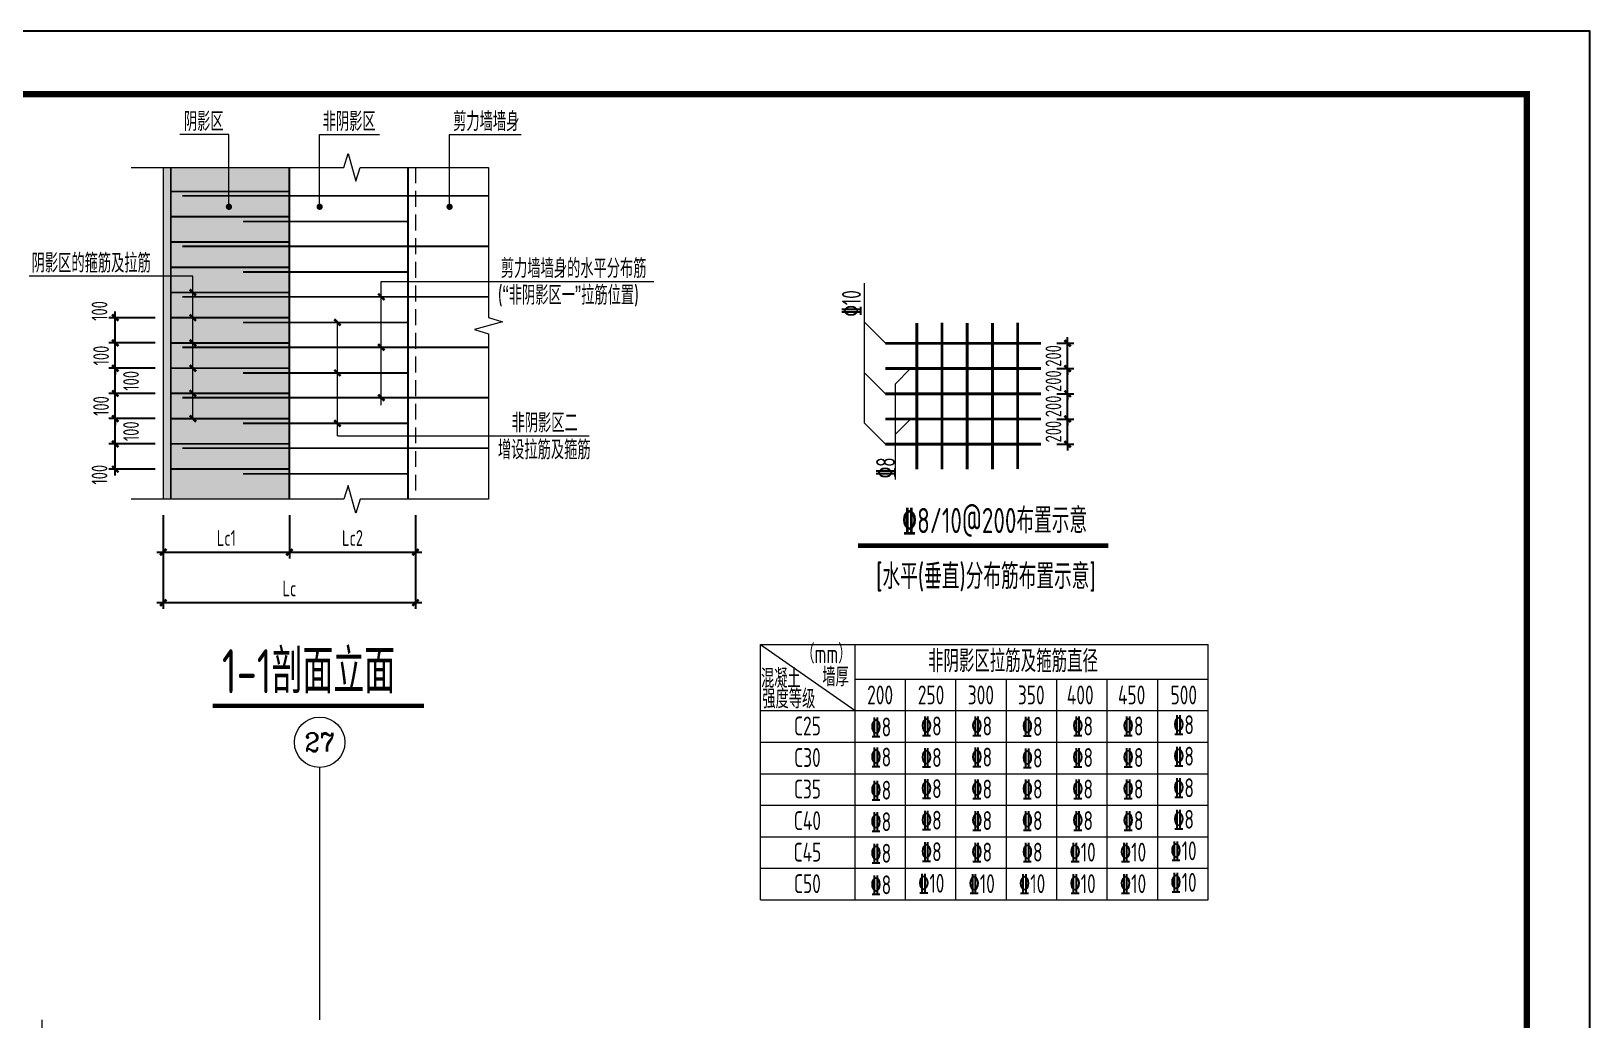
# Model space of a CAD drawing. Extents: x -129922 to 1190196, y -520662 to 139923.
# Drawn here: x 333122 to 357836, y -266713 to -251040 of the extents above; entities that cross this region are included whole.
import ezdxf
from ezdxf.enums import TextEntityAlignment as Align

# ---------------------------------------------------------------- set-up
doc = ezdxf.new("R2010")
doc.units = 0
doc.header["$LTSCALE"] = 1000
doc.header["$MEASUREMENT"] = 0
doc.linetypes.add('DOTE', pattern=[2.42, 2, -0.2, 0.02, -0.2])
doc.linetypes.add('HIDDEN', pattern=[0.375, 0.25, -0.125])
for name, color, linetype, lineweight in [('A-标注-轴号', 3, 'Continuous', 15), ('A-标注-轴号文字', 7, 'Continuous', 15), ('A-轴线-隔墙', 41, 'DOTE', 9), ('S-基础-DIM', 3, 'Continuous', 20), ('S-墙柱-DIM', 3, 'Continuous', 20), ('S-墙柱-REIN', 1, 'Continuous', 20), ('S-大样-HATCH', 251, 'Continuous', 9), ('S-大样-实线', 2, 'Continuous', 20), ('S-板-文字', 7, 'Continuous', 20), ('S-通用-TAB', 7, 'Continuous', 20), ('S-通用-TEXT', 7, 'Continuous', 20), ('S-通用-THIN', 7, 'Continuous', 20)]:
    doc.layers.add(name, color=color, linetype=linetype, lineweight=lineweight)
doc.layers.add('Y-云图图框', color=7, linetype='Continuous')
doc.styles.add('_TCH_AXIS', font='COMPLEX.shx', dxfattribs={"bigfont": 'hztxt.shx'})
doc.styles.add('_YT_Name', font='', dxfattribs={"width": 0.8})
doc.styles.add('_YT_Sign_Text', font='ros.shx', dxfattribs={"width": 0.8, "bigfont": 'hztxt.shx'})
doc.styles.add('COMPLEX', font='COMPLEX')
doc.styles.get("Standard").update_dxf_attribs({"font": 'gbenor.shx', "bigfont": 'gbcbig.shx'})
doc.styles.add('TSSD', font='Tssdeng.shx', dxfattribs={"width": 0.7, "bigfont": 'hztxt.shx'})
doc.styles.add('TSSD_Dimension', font='tssdeng.shx', dxfattribs={"width": 0.7, "bigfont": 'HZTXT.SHX'})
doc.styles.add('TSSD_Rein', font='tssdeng.shx', dxfattribs={"width": 0.7, "bigfont": 'hztxt.shx'})
doc.styles.get('_YT_Name').set_extended_font_data('SimHei')
doc.dimstyles.new('TSSD_20_100', dxfattribs={"dimtxt": 250, "dimasz": 100, "dimexe": 100, "dimexo": 250, "dimgap": 100, "dimtad": 1, "dimdec": 0, "dimlfac": 0.2, "dimzin": 0, "dimdsep": 46, "dimtxsty": 'TSSD_Dimension', "dimblk": 'ARCHTICK', "dimcen": 0, "dimdle": 100, "dimclrt": 7, "dimadec": 0, "dimazin": 0, "dimtfac": 1, "dimtdec": 0, "dimtix": 1, "dimtmove": 2, "dimatfit": 3, "dimfxl": 0, "dimtolj": 1, "dimtzin": 0, "dimarcsym": 0})

# ---------------------------------------------------------------- blocks, each defined once
blk = doc.blocks.new('_ArchTick')
at = {"color": 0, "linetype": 'ByBlock', "const_width": 0.4}
blk.add_lwpolyline([(-0.5, -0.5), (0.5, 0.5)], dxfattribs=at)
blk = doc.blocks.new('*D247')
at = {"layer": 'Defpoints', "color": 0, "transparency": 16777216}
for p in [(335216, -258460), (337216, -258460), (337216, -259299)]:
    blk.add_point(p, dxfattribs=at)
at = {"layer": 'S-墙柱-DIM', "color": 0, "lineweight": -2, "transparency": 16777216}
for p, q in [((335216, -258710), (335216, -259399)), ((337216, -258710), (337216, -259399)), ((335116, -259299), (337316, -259299))]:
    blk.add_line(p, q, dxfattribs=at)
at = {"layer": 'S-墙柱-DIM', "color": 0, "lineweight": -2, "transparency": 16777216, "xscale": 100, "yscale": 100, "zscale": 100, "rotation": 180}
blk.add_blockref('_ArchTick', (335216, -259299), dxfattribs=at)
at = {"layer": 'S-墙柱-DIM', "color": 0, "lineweight": -2, "transparency": 16777216, "xscale": 100, "yscale": 100, "zscale": 100}
blk.add_blockref('_ArchTick', (337216, -259299), dxfattribs=at)
at = {"layer": 'S-墙柱-DIM', "color": 7, "transparency": 16777216, "insert": (336216, -259074), "char_height": 250, "attachment_point": 5, "style": 'TSSD_Dimension'}
blk.add_mtext('\\A1;Lc1', dxfattribs=at)
blk = doc.blocks.new('*D248')
at = {"layer": 'Defpoints', "color": 0, "transparency": 16777216}
for p in [(337216, -258460), (339216, -258460), (339216, -259299)]:
    blk.add_point(p, dxfattribs=at)
at = {"layer": 'S-墙柱-DIM', "color": 0, "lineweight": -2, "transparency": 16777216}
for p, q in [((337216, -258710), (337216, -259399)), ((339216, -258710), (339216, -259399)), ((337116, -259299), (339316, -259299))]:
    blk.add_line(p, q, dxfattribs=at)
at = {"layer": 'S-墙柱-DIM', "color": 0, "lineweight": -2, "transparency": 16777216, "xscale": 100, "yscale": 100, "zscale": 100, "rotation": 180}
blk.add_blockref('_ArchTick', (337216, -259299), dxfattribs=at)
at = {"layer": 'S-墙柱-DIM', "color": 0, "lineweight": -2, "transparency": 16777216, "xscale": 100, "yscale": 100, "zscale": 100}
blk.add_blockref('_ArchTick', (339216, -259299), dxfattribs=at)
at = {"layer": 'S-墙柱-DIM', "color": 7, "transparency": 16777216, "insert": (338216, -259074), "char_height": 250, "attachment_point": 5, "style": 'TSSD_Dimension'}
blk.add_mtext('\\A1;Lc2', dxfattribs=at)
blk = doc.blocks.new('*D249')
at = {"layer": 'Defpoints', "color": 0, "transparency": 16777216}
for p in [(335216, -258460), (339216, -258460), (339216, -260099)]:
    blk.add_point(p, dxfattribs=at)
at = {"layer": 'S-墙柱-DIM', "color": 0, "lineweight": -2, "transparency": 16777216}
for p, q in [((335216, -258710), (335216, -260199)), ((339216, -258710), (339216, -260199)), ((335116, -260099), (339316, -260099))]:
    blk.add_line(p, q, dxfattribs=at)
at = {"layer": 'S-墙柱-DIM', "color": 0, "lineweight": -2, "transparency": 16777216, "xscale": 100, "yscale": 100, "zscale": 100, "rotation": 180}
blk.add_blockref('_ArchTick', (335216, -260099), dxfattribs=at)
at = {"layer": 'S-墙柱-DIM', "color": 0, "lineweight": -2, "transparency": 16777216, "xscale": 100, "yscale": 100, "zscale": 100}
blk.add_blockref('_ArchTick', (339216, -260099), dxfattribs=at)
at = {"layer": 'S-墙柱-DIM', "color": 7, "transparency": 16777216, "insert": (337216, -259874), "char_height": 250, "attachment_point": 5, "style": 'TSSD_Dimension'}
blk.add_mtext('\\A1;Lc', dxfattribs=at)
blk = doc.blocks.new('*D250')
at = {"layer": 'Defpoints', "color": 0, "transparency": 16777216}
for p in [(334455, -257582), (335336, -257582), (335336, -257982)]:
    blk.add_point(p, dxfattribs=at)
at = {"layer": 'S-墙柱-DIM', "color": 0, "lineweight": -2, "transparency": 16777216}
for p, q in [((334455, -258082), (334455, -257482)), ((335086, -257582), (334355, -257582)), ((335086, -257982), (334355, -257982))]:
    blk.add_line(p, q, dxfattribs=at)
at = {"layer": 'S-墙柱-DIM', "color": 0, "lineweight": -2, "transparency": 16777216, "xscale": 100, "yscale": 100, "zscale": 100}
for p, rotation in [((334455, -257582), 90), ((334455, -257982), 270)]:
    blk.add_blockref('_ArchTick', p, dxfattribs=dict(at, rotation=rotation))
at = {"layer": 'S-墙柱-DIM', "color": 7, "transparency": 16777216, "insert": (334205, -258071), "char_height": 250, "attachment_point": 5, "rotation": 90, "style": 'TSSD_Dimension'}
blk.add_mtext('\\A1;100', dxfattribs=at)
blk = doc.blocks.new('*D251')
at = {"layer": 'Defpoints', "color": 0, "transparency": 16777216}
for p in [(334455, -257182), (335336, -257182), (335336, -257582)]:
    blk.add_point(p, dxfattribs=at)
at = {"layer": 'S-墙柱-DIM', "color": 0, "lineweight": -2, "transparency": 16777216}
for p, q in [((335086, -257182), (334355, -257182)), ((334455, -257682), (334455, -257082)), ((335086, -257582), (334355, -257582))]:
    blk.add_line(p, q, dxfattribs=at)
at = {"layer": 'S-墙柱-DIM', "color": 0, "lineweight": -2, "transparency": 16777216, "xscale": 100, "yscale": 100, "zscale": 100}
for p, rotation in [((334455, -257182), 90), ((334455, -257582), 270)]:
    blk.add_blockref('_ArchTick', p, dxfattribs=dict(at, rotation=rotation))
at = {"layer": 'S-墙柱-DIM', "color": 7, "transparency": 16777216, "insert": (334705, -257382), "char_height": 250, "attachment_point": 5, "rotation": 90, "style": 'TSSD_Dimension'}
blk.add_mtext('\\A1;100', dxfattribs=at)
blk = doc.blocks.new('*D252')
at = {"layer": 'Defpoints', "color": 0, "transparency": 16777216}
for p in [(334455, -256782), (335336, -256782), (335336, -257182)]:
    blk.add_point(p, dxfattribs=at)
at = {"layer": 'S-墙柱-DIM', "color": 0, "lineweight": -2, "transparency": 16777216}
for p, q in [((335086, -256782), (334355, -256782)), ((334455, -256782), (334455, -256682)), ((334455, -257182), (334455, -256782)), ((335086, -257182), (334355, -257182)), ((334455, -257182), (334455, -257282))]:
    blk.add_line(p, q, dxfattribs=at)
at = {"layer": 'S-墙柱-DIM', "color": 0, "lineweight": -2, "transparency": 16777216, "xscale": 100, "yscale": 100, "zscale": 100}
for p, rotation in [((334455, -256782), 270), ((334455, -257182), 90)]:
    blk.add_blockref('_ArchTick', p, dxfattribs=dict(at, rotation=rotation))
at = {"layer": 'S-墙柱-DIM', "color": 7, "transparency": 16777216, "insert": (334230, -256982), "char_height": 250, "attachment_point": 5, "rotation": 90, "style": 'TSSD_Dimension'}
blk.add_mtext('\\A1;100', dxfattribs=at)
blk = doc.blocks.new('*D253')
at = {"layer": 'Defpoints', "color": 0, "transparency": 16777216}
for p in [(334455, -256382), (335336, -256382), (335336, -256782)]:
    blk.add_point(p, dxfattribs=at)
at = {"layer": 'S-墙柱-DIM', "color": 0, "lineweight": -2, "transparency": 16777216}
for p, q in [((334455, -256882), (334455, -256282)), ((335086, -256382), (334355, -256382)), ((335086, -256782), (334355, -256782))]:
    blk.add_line(p, q, dxfattribs=at)
at = {"layer": 'S-墙柱-DIM', "color": 0, "lineweight": -2, "transparency": 16777216, "xscale": 100, "yscale": 100, "zscale": 100}
for p, rotation in [((334455, -256382), 90), ((334455, -256782), 270)]:
    blk.add_blockref('_ArchTick', p, dxfattribs=dict(at, rotation=rotation))
at = {"layer": 'S-墙柱-DIM', "color": 7, "transparency": 16777216, "insert": (334705, -256582), "char_height": 250, "attachment_point": 5, "rotation": 90, "style": 'TSSD_Dimension'}
blk.add_mtext('\\A1;100', dxfattribs=at)
blk = doc.blocks.new('*D254')
at = {"layer": 'Defpoints', "color": 0, "transparency": 16777216}
for p in [(334455, -255982), (335336, -255982), (335336, -256382)]:
    blk.add_point(p, dxfattribs=at)
at = {"layer": 'S-墙柱-DIM', "color": 0, "lineweight": -2, "transparency": 16777216}
for p, q in [((335086, -255982), (334355, -255982)), ((334455, -255982), (334455, -255882)), ((334455, -256382), (334455, -255982)), ((335086, -256382), (334355, -256382)), ((334455, -256382), (334455, -256482))]:
    blk.add_line(p, q, dxfattribs=at)
at = {"layer": 'S-墙柱-DIM', "color": 0, "lineweight": -2, "transparency": 16777216, "xscale": 100, "yscale": 100, "zscale": 100}
for p, rotation in [((334455, -255982), 270), ((334455, -256382), 90)]:
    blk.add_blockref('_ArchTick', p, dxfattribs=dict(at, rotation=rotation))
at = {"layer": 'S-墙柱-DIM', "color": 7, "transparency": 16777216, "insert": (334230, -256182), "char_height": 250, "attachment_point": 5, "rotation": 90, "style": 'TSSD_Dimension'}
blk.add_mtext('\\A1;100', dxfattribs=at)
blk = doc.blocks.new('*D255')
at = {"layer": 'Defpoints', "color": 0, "transparency": 16777216}
for p in [(334455, -255582), (335336, -255582), (335336, -255982)]:
    blk.add_point(p, dxfattribs=at)
at = {"layer": 'S-墙柱-DIM', "color": 0, "lineweight": -2, "transparency": 16777216}
for p, q in [((334455, -256082), (334455, -255482)), ((335086, -255582), (334355, -255582)), ((335086, -255982), (334355, -255982))]:
    blk.add_line(p, q, dxfattribs=at)
at = {"layer": 'S-墙柱-DIM', "color": 0, "lineweight": -2, "transparency": 16777216, "xscale": 100, "yscale": 100, "zscale": 100}
for p, rotation in [((334455, -255582), 90), ((334455, -255982), 270)]:
    blk.add_blockref('_ArchTick', p, dxfattribs=dict(at, rotation=rotation))
at = {"layer": 'S-墙柱-DIM', "color": 7, "transparency": 16777216, "insert": (334205, -255475), "char_height": 250, "attachment_point": 5, "rotation": 90, "style": 'TSSD_Dimension'}
blk.add_mtext('\\A1;100', dxfattribs=at)
blk = doc.blocks.new('*D256')
at = {"layer": 'Defpoints', "color": 0, "transparency": 16777216}
for p in [(349134, -257188), (349556, -257188), (349134, -257588)]:
    blk.add_point(p, dxfattribs=at)
at = {"layer": 'S-基础-DIM', "color": 0, "lineweight": -2, "transparency": 16777216}
for p, q in [((349384, -257188), (349656, -257188)), ((349556, -257188), (349556, -257088)), ((349556, -257588), (349556, -257188)), ((349384, -257588), (349656, -257588)), ((349556, -257588), (349556, -257688))]:
    blk.add_line(p, q, dxfattribs=at)
at = {"layer": 'S-基础-DIM', "color": 0, "lineweight": -2, "transparency": 16777216, "xscale": 100, "yscale": 100, "zscale": 100}
for p, rotation in [((349556, -257188), 270), ((349556, -257588), 90)]:
    blk.add_blockref('_ArchTick', p, dxfattribs=dict(at, rotation=rotation))
at = {"layer": 'S-基础-DIM', "color": 7, "transparency": 16777216, "insert": (349331, -257388), "char_height": 250, "attachment_point": 5, "rotation": 90, "style": 'TSSD_Dimension'}
blk.add_mtext('\\A1;200', dxfattribs=at)
blk = doc.blocks.new('*D257')
at = {"layer": 'Defpoints', "color": 0, "transparency": 16777216}
for p in [(349134, -256788), (349556, -256788), (349134, -257188)]:
    blk.add_point(p, dxfattribs=at)
at = {"layer": 'S-基础-DIM', "color": 0, "lineweight": -2, "transparency": 16777216}
for p, q in [((349556, -256788), (349556, -256688)), ((349384, -256788), (349656, -256788)), ((349556, -257188), (349556, -256788)), ((349384, -257188), (349656, -257188)), ((349556, -257188), (349556, -257288))]:
    blk.add_line(p, q, dxfattribs=at)
at = {"layer": 'S-基础-DIM', "color": 0, "lineweight": -2, "transparency": 16777216, "xscale": 100, "yscale": 100, "zscale": 100}
for p, rotation in [((349556, -256788), 270), ((349556, -257188), 90)]:
    blk.add_blockref('_ArchTick', p, dxfattribs=dict(at, rotation=rotation))
at = {"layer": 'S-基础-DIM', "color": 7, "transparency": 16777216, "insert": (349331, -256988), "char_height": 250, "attachment_point": 5, "rotation": 90, "style": 'TSSD_Dimension'}
blk.add_mtext('\\A1;200', dxfattribs=at)
blk = doc.blocks.new('*D258')
at = {"layer": 'Defpoints', "color": 0, "transparency": 16777216}
for p in [(349134, -256388), (349556, -256388), (349134, -256788)]:
    blk.add_point(p, dxfattribs=at)
at = {"layer": 'S-基础-DIM', "color": 0, "lineweight": -2, "transparency": 16777216}
for p, q in [((349556, -256388), (349556, -256288)), ((349384, -256388), (349656, -256388)), ((349556, -256788), (349556, -256388)), ((349384, -256788), (349656, -256788)), ((349556, -256788), (349556, -256888))]:
    blk.add_line(p, q, dxfattribs=at)
at = {"layer": 'S-基础-DIM', "color": 0, "lineweight": -2, "transparency": 16777216, "xscale": 100, "yscale": 100, "zscale": 100}
for p, rotation in [((349556, -256388), 270), ((349556, -256788), 90)]:
    blk.add_blockref('_ArchTick', p, dxfattribs=dict(at, rotation=rotation))
at = {"layer": 'S-基础-DIM', "color": 7, "transparency": 16777216, "insert": (349331, -256588), "char_height": 250, "attachment_point": 5, "rotation": 90, "style": 'TSSD_Dimension'}
blk.add_mtext('\\A1;200', dxfattribs=at)
blk = doc.blocks.new('*D259')
at = {"layer": 'Defpoints', "color": 0, "transparency": 16777216}
for p in [(349134, -255988), (349556, -255988), (349134, -256388)]:
    blk.add_point(p, dxfattribs=at)
at = {"layer": 'S-基础-DIM', "color": 0, "lineweight": -2, "transparency": 16777216}
for p, q in [((349384, -255988), (349656, -255988)), ((349556, -255988), (349556, -255888)), ((349556, -256388), (349556, -255988)), ((349384, -256388), (349656, -256388)), ((349556, -256388), (349556, -256488))]:
    blk.add_line(p, q, dxfattribs=at)
at = {"layer": 'S-基础-DIM', "color": 0, "lineweight": -2, "transparency": 16777216, "xscale": 100, "yscale": 100, "zscale": 100}
for p, rotation in [((349556, -255988), 270), ((349556, -256388), 90)]:
    blk.add_blockref('_ArchTick', p, dxfattribs=dict(at, rotation=rotation))
at = {"layer": 'S-基础-DIM', "color": 7, "transparency": 16777216, "insert": (349331, -256188), "char_height": 250, "attachment_point": 5, "rotation": 90, "style": 'TSSD_Dimension'}
blk.add_mtext('\\A1;200', dxfattribs=at)
blk = doc.blocks.new('ECMCTK_A1_横_单行图名--0')
at = {"color": 4}
blk.add_lwpolyline([(0, 0), (841, 0), (841, 594), (0, 594)], close=True, dxfattribs=at)
at = {"const_width": 1}
blk.add_lwpolyline([(25, 10), (831, 10), (831, 584), (25, 584)], close=True, dxfattribs=at)
at = {"color": 80, "flags": 3}
for tag, height, p in [('YTHQINS', 3, (34.31, 585.5)), ('ECMCKEY', 3, (292.07, 288.23)), ('YTTQINS', 5.62, (848.03, 12.81)), ('YTBARCODE_T1', 3, (749.78, 5.95)), ('YTFRAME', 3, (652.76, 5.84))]:
    blk.add_attdef(tag, text='', height=height, dxfattribs=at).set_placement(p, align=Align.MIDDLE_CENTER)
for tag, height, style, width, p in [('证书编号', 4, '_YT_Sign_Text', 0.8, (708.87, 43.81)), ('审查批准号', 4, '_YT_Sign_Text', 0.8, (761.06, 43.81)), ('工程号', 4, '_YT_Sign_Text', 0.5, (804.08, 44.12)), ('设计单位', 6, '_YT_Name', 0.8, (623.75, 38.6)), ('建设单位', 4, '_YT_Sign_Text', 0.8, (734.96, 36.11)), ('阶段', 4, '_YT_Sign_Text', 0.8, (804.08, 35.81)), ('项目号', 4, '_YT_Sign_Text', 0.5, (822.08, 33.72)), ('项目名称', 4, '_YT_Sign_Text', 0.8, (734.96, 28.11)), ('专业', 4, '_YT_Sign_Text', 0.8, (804.08, 27.31)), ('图纸编号', 4, '_YT_Sign_Text', 0.5, (803.93, 19.36)), ('图纸名称', 4.5, '_YT_Name', 0.8, (735.39, 15.06)), ('版本号', 4, '_YT_Sign_Text', 0.8, (822.08, 13)), ('出图比例', 4.2, '_YT_Sign_Text', 0.8, (681.82, 11.78)), ('日期', 4, '_YT_Sign_Text', 0.5, (803.88, 12.13))]:
    blk.add_attdef(tag, text='', height=height, dxfattribs=dict(style=style, width=width)).set_placement(p, align=Align.CENTER)
at = {"style": '_YT_Sign_Text', "width": 0.8, "flags": 3}
for tag, p, height in [('[审定人]', (590.95, 27.81), 4.1), ('{审定人}', (605.87, 26.45), 6.24), ('[校对人]', (642.23, 27.82), 4.1), ('{校对人}', (658.35, 26.53), 6.24), ('{审核人}', (606.98, 18.44), 6.24), ('[设计人]', (642.47, 20.21), 4.1), ('{设计人}', (658.48, 18.54), 6.24), ('[审核人]', (591.01, 19.76), 4.1), ('{项目负责人}', (608.28, 10.72), 6.24), ('[项目负责人]', (590.78, 12.01), 4.1), ('[专业负责人]', (642.74, 11.77), 4.1), ('{专业负责人}', (658.58, 10.36), 6.24)]:
    blk.add_attdef(tag, p, '', height=height, dxfattribs=at)
at = {"color": 80, "flags": 3}
for tag, p in [('YTQRCODE', (551.04, 11.91)), ('YTBZSIT', (25, 10)), ('EXT_TK_LEFT', (25, 10))]:
    blk.add_attdef(tag, p, '', height=3, dxfattribs=at)
blk = doc.blocks.new('_AXISO')
blk.add_circle((0, 0), 0.5)
at = {"layer": 'S-板-文字', "style": 'COMPLEX', "width": 1.041667}
blk.add_attdef('A', text='', height=0.56, dxfattribs=at).set_placement((-0.25, -0.28), (0.25, -0.28), align=Align.FIT)
blk = doc.blocks.new('ZHOUWANG3')
at = {"layer": 'A-标注-轴号'}
blk.add_line((135852, 248942), (135852, 252942), dxfattribs=at)
at = {"layer": 'A-轴线-隔墙', "ltscale": 0.5}
blk.add_line((131452, 236186), (131452, 248942), dxfattribs=at)
at = {"layer": 'A-标注-轴号'}
ref = blk.add_blockref('_AXISO', (135852, 253342), dxfattribs=dict(at, xscale=800, yscale=800, zscale=800))
ref.add_attrib('A', '27', dxfattribs={"layer": 'A-标注-轴号文字', "height": 294.3, "style": '_TCH_AXIS'}).set_placement((135614, 253195), (136090, 253195), align=Align.FIT)

msp = doc.modelspace()

# ---------------------------------------------------------------- hatches: boundary and pattern name
at = {"layer": 'S-大样-HATCH'}
h = msp.add_hatch(dxfattribs=at)
h.set_pattern_fill('DOTS', color=256, scale=30, style=0)
h.set_pattern_definition([(0, (243700.84, -261033.72), (23.8125, 47.625), [0, -47.625])])
h.paths.add_polyline_path([(335215.8, -253198.3), (337215.8, -253198.3), (337215.8, -258459.7), (335215.8, -258459.7)])

# ---------------------------------------------------------------- linework, layer by layer
at = {"layer": 'S-墙柱-REIN'}
for points, const_width in [([(335335.8, -253198.3), (335335.8, -258459.7)], 30), ([(337215.8, -253198.3), (337215.8, -258459.7)], 30), ([(339095.8, -253198.3), (339095.8, -258459.7)], 30), ([(335335.8, -253581.8), (337215.8, -253581.8)], 30), ([(335520.3, -253650.6), (340373.5, -253650.6)], 30), ([(335335.8, -253981.8), (337215.8, -253981.8)], 30), ([(336482.1, -254057.7), (339095.8, -254057.7)], 30), ([(335335.8, -254381.8), (337215.8, -254381.8)], 30), ([(335520.3, -254450.6), (340373.5, -254450.6)], 30), ([(335335.8, -254781.8), (337215.8, -254781.8)], 30), ([(336482.1, -254857.7), (339095.8, -254857.7)], 30), ([(335335.8, -255181.8), (337215.8, -255181.8)], 30), ([(335520.3, -255250.6), (340373.5, -255250.6)], 30), ([(335335.8, -255581.8), (337215.8, -255581.8)], 30), ([(336482.1, -255657.7), (339095.8, -255657.7)], 30), ([(347164, -257984.8), (347164, -255664.1)], 45), ([(347564, -257983.3), (347564, -255662.6)], 45), ([(347964, -257984.8), (347964, -255664.1)], 45), ([(348364, -257984.8), (348364, -255664.1)], 45), ([(348764, -257978.8), (348764, -255658.1)], 45), ([(335335.8, -255981.8), (337215.8, -255981.8)], 30), ([(335520.3, -256050.6), (340373.5, -256050.6)], 30), ([(346666.3, -255988), (349133.6, -255988)], 45), ([(335335.8, -256381.8), (337215.8, -256381.8)], 30), ([(336482.1, -256457.7), (339095.8, -256457.7)], 30), ([(346666.3, -256388), (349133.6, -256388)], 45), ([(335335.8, -256781.8), (337215.8, -256781.8)], 30), ([(346666.3, -256788), (349133.6, -256788)], 45), ([(335520.3, -256850.6), (340373.5, -256850.6)], 30), ([(335335.8, -257181.8), (337215.8, -257181.8)], 30), ([(336482.1, -257257.7), (339095.8, -257257.7)], 30), ([(346666.3, -257188), (349133.6, -257188)], 45), ([(335335.8, -257581.8), (337215.8, -257581.8)], 30), ([(335520.3, -257650.6), (340373.5, -257650.6)], 30), ([(346666.3, -257588), (349133.6, -257588)], 45), ([(335335.8, -257981.8), (337215.8, -257981.8)], 30), ([(336482.1, -258057.7), (339095.8, -258057.7)], 30)]:
    msp.add_lwpolyline(points, dxfattribs=dict(at, const_width=const_width))
at = {"layer": 'S-大样-实线'}
msp.add_line((335215.8, -253198.3), (335215.8, -258459.7), dxfattribs=at)
at = {"layer": 'S-大样-实线', "linetype": 'HIDDEN'}
msp.add_line((339215.8, -253198.3), (339215.8, -258459.7), dxfattribs=at)
at = {"layer": 'S-通用-TAB'}
for p, q in [((344685.2, -260760.8), (346185.2, -261810.8)), ((344685.2, -260760.8), (351785.2, -260760.8)), ((344685.2, -264810.8), (344685.2, -260760.8)), ((346185.2, -264810.8), (346185.2, -260760.8)), ((351785.2, -264810.8), (351785.2, -260760.8)), ((346185.2, -261310.8), (351785.2, -261310.8)), ((346985.2, -264810.8), (346985.2, -261310.8)), ((347785.2, -264810.8), (347785.2, -261310.8)), ((348585.2, -264810.8), (348585.2, -261310.8)), ((349385.2, -264810.8), (349385.2, -261310.8)), ((350185.2, -264810.8), (350185.2, -261310.8)), ((350985.2, -264810.8), (350985.2, -261310.8)), ((344685.2, -261810.8), (351785.2, -261810.8)), ((344685.2, -261810.8), (351785.2, -261810.8)), ((344685.2, -262310.8), (351785.2, -262310.8)), ((344685.2, -262810.8), (351785.2, -262810.8)), ((344685.2, -263310.8), (351785.2, -263310.8)), ((344685.2, -263810.8), (351785.2, -263810.8)), ((344685.2, -264310.8), (351785.2, -264310.8)), ((344685.2, -264810.8), (351785.2, -264810.8))]:
    msp.add_line(p, q, dxfattribs=at)
at = {"layer": 'S-通用-TEXT'}
for p, q in [((335685.8, -254924.5), (333087.1, -254924.5)), ((335685.8, -257181.8), (335685.8, -254924.5)), ((338673.1, -256968.9), (338673.1, -255009.4)), ((338673.1, -255009.4), (342996.3, -255009.4)), ((339713.7, -255009.4), (341844, -255009.4)), ((346333, -257254.8), (346333, -255036.6)), ((337977, -257455), (337977, -255657.8)), ((346666.3, -255988), (346333, -255654.8)), ((346666.3, -256788), (346333, -256454.8)), ((347066.3, -256388), (346826.2, -256628.2)), ((346826.2, -258147.5), (346826.2, -256628.2)), ((346666.3, -257588), (346333, -257254.8)), ((347066.3, -257188), (346826.2, -257428.2)), ((337977, -257455), (341967.2, -257455))]:
    msp.add_line(p, q, dxfattribs=at)
for points in [[(336257.7, -253823.7), (336257.7, -252680.3), (335476.4, -252680.3)], [(337696, -253823.7), (337696, -252680.3), (338642.6, -252680.3)], [(339756.4, -253823.7), (339756.4, -252680.3), (340889.7, -252680.3)]]:
    msp.add_lwpolyline(points, dxfattribs=at)
at = {"layer": 'S-通用-TEXT', "const_width": 50}
for points in [[(336232.7, -253823.7, 1), (336282.7, -253823.7, 1)], [(337721, -253823.7, -1), (337671, -253823.7, -1)], [(339781.4, -253823.7, -1), (339731.4, -253823.7, -1)]]:
    msp.add_lwpolyline(points, format="xyb", close=True, dxfattribs=at)
at = {"layer": 'S-通用-TEXT'}
for points, const_width in [([(335735.8, -255231.8), (335635.8, -255131.8)], 40), ([(338723.1, -255300.6), (338623.1, -255200.6)], 40), ([(335735.8, -255631.8), (335635.8, -255531.8)], 40), ([(338027, -255707.7), (337927, -255607.7)], 40), ([(335735.8, -256031.8), (335635.8, -255931.8)], 40), ([(338723.1, -256100.6), (338623.1, -256000.6)], 40), ([(335735.8, -256431.8), (335635.8, -256331.8)], 40), ([(338027, -256507.5), (337927, -256407.5)], 40), ([(335735.8, -256831.8), (335635.8, -256731.8)], 40), ([(338723.1, -256900.6), (338623.1, -256800.6)], 40), ([(335735.8, -257231.8), (335635.8, -257131.8)], 40), ([(338027, -257307.5), (337927, -257207.5)], 40), ([(346232.3, -259196.3), (350200.4, -259196.3)], 70), ([(335999.3, -261736.6), (339349.8, -261736.6)], 70)]:
    msp.add_lwpolyline(points, dxfattribs=dict(at, const_width=const_width))
at = {"layer": 'S-通用-THIN'}
msp.add_lwpolyline([(334708.7, -253198.3), (338078, -253198.3), (338148, -252978.3), (338268, -253418.3), (338338, -253198.3), (340373.5, -253198.3), (340373.5, -255578.4), (340593.5, -255648.4), (340153.5, -255768.4), (340373.5, -255838.4), (340373.5, -258459.7), (338338, -258459.7), (338268, -258679.7), (338148, -258239.7), (338078, -258459.7), (334708.7, -258459.7)], dxfattribs=at)

# ---------------------------------------------------------------- block references
msp.add_blockref('ZHOUWANG3', (201844.5, -515654.6))
at = {"layer": 'Y-云图图框', "xscale": 100, "yscale": 100, "zscale": 100}
msp.add_blockref('ECMCTK_A1_横_单行图名--0', (273736.3, -310439.8), dxfattribs=at)

# ---------------------------------------------------------------- texts
at = {"layer": 'S-通用-TEXT', "style": 'TSSD', "width": 0.7}
for s, p in [('阴影区', (336172.2, -252622.7)), ('非阴影区', (338583.5, -252622.7)), ('剪力墙墙身', (340862.6, -252622.7)), ('阴影区的箍筋及拉筋', (335019, -254866.9)), ('剪力墙墙身的水平分布筋', (342878.5, -254951.8))]:
    msp.add_text(s, height=300, dxfattribs=at).set_placement(p, align=Align.RIGHT)
for s, p in [('(“非阴影区一”拉筋位置)', (340521.9, -255376)), ('非阴影区二', (340737.8, -257401)), ('增设拉筋及箍筋', (340522.2, -257827.1))]:
    msp.add_text(s, height=300, dxfattribs=at).set_placement(p)
at = {"layer": 'S-通用-TEXT', "style": 'TSSD_Rein', "width": 0.7}
for s, p in [('\x8410', (346127.7, -255354.3)), ('\x848', (346669.5, -257961.6))]:
    msp.add_text(s, height=300, rotation=90, dxfattribs=at).set_placement(p, align=Align.MIDDLE)
msp.add_text('\x848/10@200布置示意', height=400, dxfattribs=at).set_placement((348396.7, -258794.8), align=Align.MIDDLE)
msp.add_text('[水平(垂直)分布筋布置示意]', height=400, dxfattribs=at).set_placement((348260.8, -259683.6), align=Align.MIDDLE_CENTER)
at = {"layer": 'S-通用-TEXT', "style": 'TSSD', "width": 0.7}
for s, height, p in [('（mm）', 300, (345730.8, -261059.8)), ('非阴影区拉筋及箍筋直径', 350, (348689.9, -261201.6)), ('混凝土', 300, (345008, -261450.8)), ('墙厚', 300, (345876.4, -261427.3)), ('强度等级', 300, (345135.4, -261775.4)), ('200', 300, (346583.1, -261712.7)), ('250', 300, (347390.9, -261712.7)), ('300', 300, (348180.9, -261712.7)), ('350', 300, (348978.9, -261712.7)), ('400', 300, (349755.7, -261712.7)), ('450', 300, (350571, -261712.7)), ('500', 300, (351398, -261712.7)), ('C25', 300, (345429.9, -262204.5)), ('\x848', 300, (346593, -262220.3)), ('\x848', 300, (347393, -262204.5)), ('\x848', 300, (348193, -262204.5)), ('\x848', 300, (348993, -262210.7)), ('\x848', 300, (349793, -262205.1)), ('\x848', 300, (350593, -262205.1)), ('\x848', 300, (351393, -262184.5)), ('C30', 300, (345429.9, -262704.5)), ('\x848', 300, (346593, -262697.2)), ('\x848', 300, (347393, -262704.5)), ('\x848', 300, (348193, -262698)), ('\x848', 300, (348993, -262712.7)), ('\x848', 300, (349793, -262704.4)), ('\x848', 300, (350593, -262704.4)), ('\x848', 300, (351393, -262683.8)), ('C35', 300, (345429.9, -263204.5)), ('\x848', 300, (346593, -263222.6)), ('\x848', 300, (347393, -263198)), ('\x848', 300, (348193, -263204.4)), ('\x848', 300, (348993, -263204.4)), ('\x848', 300, (349793, -263204.4)), ('\x848', 300, (350593, -263204.4)), ('\x848', 300, (351393, -263183.8)), ('C40', 300, (345429.9, -263704.5)), ('\x848', 300, (346593, -263722.6)), ('\x848', 300, (347393, -263698)), ('\x848', 300, (348193, -263704.4)), ('\x848', 300, (348993, -263704.4)), ('\x848', 300, (349793, -263704.4)), ('\x848', 300, (350593, -263704.4)), ('\x848', 300, (351393, -263683.8)), ('C45', 300, (345429.9, -264204.5)), ('\x848', 300, (346593, -264222.6)), ('\x848', 300, (347393, -264198)), ('\x848', 300, (348193, -264204.4)), ('\x848', 300, (348993, -264204.4)), ('\x8410', 300, (349793, -264204.4)), ('\x8410', 300, (350593, -264204.4)), ('\x8410', 300, (351393, -264183.8)), ('C50', 300, (345429.9, -264704.5)), ('\x848', 300, (346593, -264722.6)), ('\x8410', 300, (347393, -264698)), ('\x8410', 300, (348193, -264704.4)), ('\x8410', 300, (348993, -264704.4)), ('\x8410', 300, (349793, -264704.4)), ('\x8410', 300, (350593, -264704.4)), ('\x8410', 300, (351393, -264683.8))]:
    msp.add_text(s, height=height, dxfattribs=at).set_placement(p, align=Align.CENTER)
at = {"layer": 'S-通用-TEXT', "style": 'TSSD_Rein', "width": 0.7}
msp.add_text('1-1剖面立面', height=700, rotation=0.0014, dxfattribs=at).set_placement((336147, -261536.6))

# ---------------------------------------------------------------- dimensions: what is measured, and where the dimension line sits
at = {"layer": 'S-基础-DIM'}
for p1, p2, picture, middle in [((349133.6, -256388), (349133.6, -255988), '*D259', (349331.2, -256188)), ((349133.6, -256788), (349133.6, -256388), '*D258', (349331.2, -256588)), ((349133.6, -257188), (349133.6, -256788), '*D257', (349331.2, -256988)), ((349133.6, -257588), (349133.6, -257188), '*D256', (349331.2, -257388))]:
    dim = msp.add_aligned_dim(p1=p1, p2=p2, distance=-422.6, text='200', dimstyle='TSSD_20_100', override={"dimlfac": 0.5}, dxfattribs=at)
    dim.commit()
    dim.dimension.update_dxf_attribs({"geometry": picture, "text_midpoint": middle})
at = {"layer": 'S-墙柱-DIM'}
for base, p1, p2, picture, middle in [((334455.1, -255581.8), (335335.8, -255981.8), (335335.8, -255581.8), '*D255', (334205.1, -255474.9)), ((334455.1, -256381.8), (335335.8, -256781.8), (335335.8, -256381.8), '*D253', (334705.1, -256581.8)), ((334455.1, -257181.8), (335335.8, -257581.8), (335335.8, -257181.8), '*D251', (334705.1, -257381.8)), ((334455.1, -257581.8), (335335.8, -257981.8), (335335.8, -257581.8), '*D250', (334205.1, -258070.8))]:
    dim = msp.add_linear_dim(base=base, p1=p1, p2=p2, angle=90, text='100', dimstyle='TSSD_20_100', dxfattribs=at)
    dim.commit()
    dim.dimension.update_dxf_attribs({"geometry": picture, "text_midpoint": middle, "dimtype": 128})
for base, p1, p2, picture, middle in [((334455.1, -255981.8), (335335.8, -256381.8), (335335.8, -255981.8), '*D254', (334230.1, -256181.8)), ((334455.1, -256781.8), (335335.8, -257181.8), (335335.8, -256781.8), '*D252', (334230.1, -256981.8))]:
    dim = msp.add_linear_dim(base=base, p1=p1, p2=p2, angle=90, text='100', dimstyle='TSSD_20_100', dxfattribs=at)
    dim.commit()
    dim.dimension.update_dxf_attribs({"geometry": picture, "text_midpoint": middle})
for base, p1, p2, text, picture, middle in [((337215.8, -259298.7), (335215.8, -258459.7), (337215.8, -258459.7), 'Lc1', '*D247', (336215.8, -259073.7)), ((339215.8, -260098.7), (335215.8, -258459.7), (339215.8, -258459.7), 'Lc', '*D249', (337215.8, -259873.7)), ((339215.8, -259298.7), (337215.8, -258459.7), (339215.8, -258459.7), 'Lc2', '*D248', (338215.8, -259073.7))]:
    dim = msp.add_linear_dim(base=base, p1=p1, p2=p2, text=text, dimstyle='TSSD_20_100', dxfattribs=at)
    dim.commit()
    dim.dimension.update_dxf_attribs({"geometry": picture, "text_midpoint": middle})

doc.saveas('drawing.dxf')
